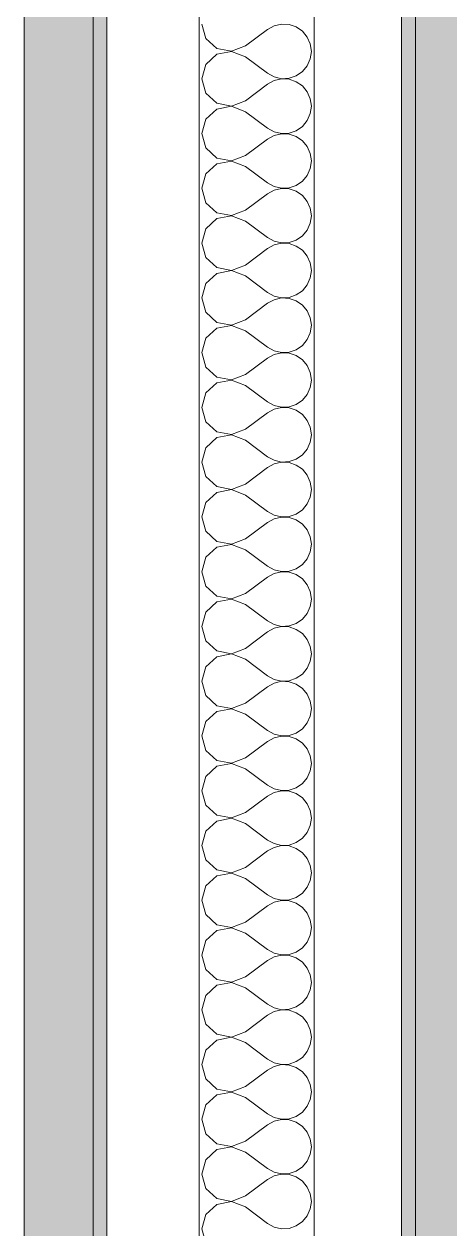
# Model space of a CAD drawing. Header units: millimetres. Extents: x -48147 to 1436659, y -488302 to 18123.
# Drawn here: x 1423918.6 to 1424011.1, y -480598.3 to -480336.4 of the extents above; entities that cross this region are included whole.
import ezdxf

# ---------------------------------------------------------------- set-up
doc = ezdxf.new("R2010")
doc.units = ezdxf.units.MM
doc.header["$MEASUREMENT"] = 0
doc.linetypes.add('Wipeout_Contour', pattern=[1000, 0, -1000])
doc.layers.add('New_A-25-M_Wall_Int', color=7, linetype='Continuous')
doc.layers.add('New_A-25-M_Wall_Int_Pen_No__1', color=7, linetype='Continuous', lineweight=13)
doc.layers.add('New_A-25-M_Wall_Int_Pen_No__107', color=7, linetype='Continuous', lineweight=15, true_color=0xa6a6a6)

# ---------------------------------------------------------------- blocks, each defined once
blk = doc.blocks.new('*X440', base_point=(1424163.9, -483032.8))
at = {"layer": 'New_A-25-M_Wall_Int_Pen_No__107', "linetype": 'Continuous'}
for p, q in [((1423957.2, -480336.37), (1423958.09, -480339.5)), ((1423966.72, -480341.13), (1423971.49, -480337.56)), ((1423972.92, -480336.76), (1423971.49, -480337.56)), ((1423974.52, -480336.39), (1423972.92, -480336.76)), ((1423976.16, -480336.47), (1423974.52, -480336.39)), ((1423977.72, -480337), (1423976.16, -480336.47)), ((1423979.07, -480337.93), (1423977.72, -480337)), ((1423980.12, -480339.19), (1423979.07, -480337.93)), ((1423958.09, -480339.5), (1423960.49, -480341.69)), ((1423963.69, -480342.3), (1423966.72, -480341.13)), ((1423980.78, -480340.69), (1423980.12, -480339.19)), ((1423981.01, -480342.32), (1423980.78, -480340.69)), ((1423960.49, -480342.95), (1423958.09, -480345.14)), ((1423960.49, -480341.69), (1423963.69, -480342.3)), ((1423963.69, -480342.34), (1423960.49, -480342.95)), ((1423966.72, -480343.51), (1423963.69, -480342.34)), ((1423966.72, -480343.51), (1423971.49, -480347.08)), ((1423980.78, -480343.95), (1423981.01, -480342.32)), ((1423958.09, -480345.14), (1423957.2, -480348.27)), ((1423979.07, -480346.71), (1423980.12, -480345.45)), ((1423980.12, -480345.45), (1423980.78, -480343.95)), ((1423957.2, -480348.27), (1423958.09, -480351.4)), ((1423971.49, -480347.08), (1423972.92, -480347.88)), ((1423972.92, -480348.67), (1423971.49, -480349.46)), ((1423972.92, -480347.88), (1423974.52, -480348.25)), ((1423974.52, -480348.3), (1423972.92, -480348.67)), ((1423974.52, -480348.25), (1423976.16, -480348.17)), ((1423976.16, -480348.38), (1423974.52, -480348.3)), ((1423976.16, -480348.17), (1423977.72, -480347.64)), ((1423977.72, -480348.9), (1423976.16, -480348.38)), ((1423977.72, -480347.64), (1423979.07, -480346.71)), ((1423979.07, -480349.83), (1423977.72, -480348.9)), ((1423958.09, -480351.4), (1423960.49, -480353.6)), ((1423966.72, -480353.04), (1423971.49, -480349.46)), ((1423980.12, -480351.1), (1423979.07, -480349.83)), ((1423980.78, -480352.6), (1423980.12, -480351.1)), ((1423960.49, -480353.6), (1423963.69, -480354.2)), ((1423963.69, -480354.25), (1423960.49, -480354.85)), ((1423963.69, -480354.2), (1423966.72, -480353.04)), ((1423966.72, -480355.42), (1423963.69, -480354.25)), ((1423981.01, -480354.23), (1423980.78, -480352.6)), ((1423980.78, -480355.85), (1423981.01, -480354.23)), ((1423960.49, -480354.85), (1423958.09, -480357.05)), ((1423966.72, -480355.42), (1423971.49, -480358.99)), ((1423980.12, -480357.35), (1423980.78, -480355.85)), ((1423958.09, -480357.05), (1423957.2, -480360.18)), ((1423971.49, -480358.99), (1423972.92, -480359.78)), ((1423977.72, -480359.55), (1423979.07, -480358.62)), ((1423979.07, -480358.62), (1423980.12, -480357.35)), ((1423957.2, -480360.18), (1423958.09, -480363.31)), ((1423966.72, -480364.94), (1423971.49, -480361.37)), ((1423972.92, -480360.57), (1423971.49, -480361.37)), ((1423972.92, -480359.78), (1423974.52, -480360.15)), ((1423974.52, -480360.2), (1423972.92, -480360.57)), ((1423974.52, -480360.15), (1423976.16, -480360.07)), ((1423976.16, -480360.28), (1423974.52, -480360.2)), ((1423976.16, -480360.07), (1423977.72, -480359.55)), ((1423977.72, -480360.81), (1423976.16, -480360.28)), ((1423979.07, -480361.74), (1423977.72, -480360.81)), ((1423980.12, -480363), (1423979.07, -480361.74)), ((1423958.09, -480363.31), (1423960.49, -480365.5)), ((1423980.78, -480364.5), (1423980.12, -480363)), ((1423981.01, -480366.13), (1423980.78, -480364.5)), ((1423960.49, -480366.76), (1423958.09, -480368.95)), ((1423960.49, -480365.5), (1423963.69, -480366.11)), ((1423963.69, -480366.15), (1423960.49, -480366.76)), ((1423963.69, -480366.11), (1423966.72, -480364.94)), ((1423966.72, -480367.32), (1423963.69, -480366.15)), ((1423966.72, -480367.32), (1423971.49, -480370.89)), ((1423980.78, -480367.76), (1423981.01, -480366.13)), ((1423958.09, -480368.95), (1423957.2, -480372.08)), ((1423979.07, -480370.52), (1423980.12, -480369.26)), ((1423980.12, -480369.26), (1423980.78, -480367.76)), ((1423957.2, -480372.08), (1423958.09, -480375.21)), ((1423971.49, -480370.89), (1423972.92, -480371.69)), ((1423972.92, -480372.48), (1423971.49, -480373.27)), ((1423972.92, -480371.69), (1423974.52, -480372.06)), ((1423974.52, -480372.11), (1423972.92, -480372.48)), ((1423974.52, -480372.06), (1423976.16, -480371.98)), ((1423976.16, -480372.19), (1423974.52, -480372.11)), ((1423976.16, -480371.98), (1423977.72, -480371.45)), ((1423977.72, -480372.71), (1423976.16, -480372.19)), ((1423977.72, -480371.45), (1423979.07, -480370.52)), ((1423958.09, -480375.21), (1423960.49, -480377.41)), ((1423966.72, -480376.84), (1423971.49, -480373.27)), ((1423979.07, -480373.64), (1423977.72, -480372.71)), ((1423980.12, -480374.91), (1423979.07, -480373.64)), ((1423980.78, -480376.41), (1423980.12, -480374.91)), ((1423960.49, -480377.41), (1423963.69, -480378.01)), ((1423963.69, -480378.01), (1423966.72, -480376.84)), ((1423981.01, -480378.04), (1423980.78, -480376.41)), ((1423960.49, -480378.66), (1423958.09, -480380.86)), ((1423963.69, -480378.06), (1423960.49, -480378.66)), ((1423966.72, -480379.23), (1423963.69, -480378.06)), ((1423966.72, -480379.23), (1423971.49, -480382.8)), ((1423980.12, -480381.16), (1423980.78, -480379.66)), ((1423980.78, -480379.66), (1423981.01, -480378.04)), ((1423958.09, -480380.86), (1423957.2, -480383.99)), ((1423971.49, -480382.8), (1423972.92, -480383.59)), ((1423977.72, -480383.36), (1423979.07, -480382.43)), ((1423979.07, -480382.43), (1423980.12, -480381.16)), ((1423957.2, -480383.99), (1423958.09, -480387.12)), ((1423966.72, -480388.75), (1423971.49, -480385.18)), ((1423972.92, -480384.38), (1423971.49, -480385.18)), ((1423972.92, -480383.59), (1423974.52, -480383.96)), ((1423974.52, -480384.01), (1423972.92, -480384.38)), ((1423974.52, -480383.96), (1423976.16, -480383.88)), ((1423976.16, -480384.09), (1423974.52, -480384.01)), ((1423976.16, -480383.88), (1423977.72, -480383.36)), ((1423977.72, -480384.62), (1423976.16, -480384.09)), ((1423979.07, -480385.55), (1423977.72, -480384.62)), ((1423980.12, -480386.81), (1423979.07, -480385.55)), ((1423958.09, -480387.12), (1423960.49, -480389.31)), ((1423980.78, -480388.31), (1423980.12, -480386.81)), ((1423981.01, -480389.94), (1423980.78, -480388.31)), ((1423960.49, -480390.57), (1423958.09, -480392.76)), ((1423960.49, -480389.31), (1423963.69, -480389.92)), ((1423963.69, -480389.96), (1423960.49, -480390.57)), ((1423963.69, -480389.92), (1423966.72, -480388.75)), ((1423966.72, -480391.13), (1423963.69, -480389.96)), ((1423980.78, -480391.57), (1423981.01, -480389.94)), ((1423958.09, -480392.76), (1423957.2, -480395.89)), ((1423966.72, -480391.13), (1423971.49, -480394.7)), ((1423979.07, -480394.33), (1423980.12, -480393.07)), ((1423980.12, -480393.07), (1423980.78, -480391.57)), ((1423957.2, -480395.89), (1423958.09, -480399.02)), ((1423971.49, -480394.7), (1423972.92, -480395.5)), ((1423972.92, -480395.5), (1423974.52, -480395.87)), ((1423974.52, -480395.92), (1423972.92, -480396.29)), ((1423974.52, -480395.87), (1423976.16, -480395.79)), ((1423976.16, -480396), (1423974.52, -480395.92)), ((1423976.16, -480395.79), (1423977.72, -480395.26)), ((1423977.72, -480396.52), (1423976.16, -480396)), ((1423977.72, -480395.26), (1423979.07, -480394.33)), ((1423966.72, -480400.65), (1423971.49, -480397.08)), ((1423972.92, -480396.29), (1423971.49, -480397.08)), ((1423979.07, -480397.45), (1423977.72, -480396.52)), ((1423980.12, -480398.72), (1423979.07, -480397.45)), ((1423980.78, -480400.22), (1423980.12, -480398.72)), ((1423958.09, -480399.02), (1423960.49, -480401.22)), ((1423960.49, -480401.22), (1423963.69, -480401.82)), ((1423963.69, -480401.82), (1423966.72, -480400.65)), ((1423981.01, -480401.84), (1423980.78, -480400.22)), ((1423960.49, -480402.47), (1423958.09, -480404.67)), ((1423963.69, -480401.87), (1423960.49, -480402.47)), ((1423966.72, -480403.04), (1423963.69, -480401.87)), ((1423966.72, -480403.04), (1423971.49, -480406.61)), ((1423980.12, -480404.97), (1423980.78, -480403.47)), ((1423980.78, -480403.47), (1423981.01, -480401.84)), ((1423958.09, -480404.67), (1423957.2, -480407.8)), ((1423971.49, -480406.61), (1423972.92, -480407.4)), ((1423977.72, -480407.17), (1423979.07, -480406.24)), ((1423979.07, -480406.24), (1423980.12, -480404.97)), ((1423957.2, -480407.8), (1423958.09, -480410.93)), ((1423966.72, -480412.56), (1423971.49, -480408.99)), ((1423972.92, -480408.19), (1423971.49, -480408.99)), ((1423972.92, -480407.4), (1423974.52, -480407.77)), ((1423974.52, -480407.82), (1423972.92, -480408.19)), ((1423974.52, -480407.77), (1423976.16, -480407.69)), ((1423976.16, -480407.9), (1423974.52, -480407.82)), ((1423976.16, -480407.69), (1423977.72, -480407.17)), ((1423977.72, -480408.43), (1423976.16, -480407.9)), ((1423979.07, -480409.36), (1423977.72, -480408.43)), ((1423958.09, -480410.93), (1423960.49, -480413.12)), ((1423980.12, -480410.62), (1423979.07, -480409.36)), ((1423980.78, -480412.12), (1423980.12, -480410.62)), ((1423960.49, -480414.38), (1423958.09, -480416.57)), ((1423960.49, -480413.12), (1423963.69, -480413.73)), ((1423963.69, -480413.77), (1423960.49, -480414.38)), ((1423963.69, -480413.73), (1423966.72, -480412.56)), ((1423966.72, -480414.94), (1423963.69, -480413.77)), ((1423981.01, -480413.75), (1423980.78, -480412.12)), ((1423980.78, -480415.38), (1423981.01, -480413.75)), ((1423958.09, -480416.57), (1423957.2, -480419.7)), ((1423966.72, -480414.94), (1423971.49, -480418.51)), ((1423979.07, -480418.14), (1423980.12, -480416.88)), ((1423980.12, -480416.88), (1423980.78, -480415.38)), ((1423957.2, -480419.7), (1423958.09, -480422.83)), ((1423971.49, -480418.51), (1423972.92, -480419.31)), ((1423972.92, -480419.31), (1423974.52, -480419.68)), ((1423974.52, -480419.73), (1423972.92, -480420.1)), ((1423974.52, -480419.68), (1423976.16, -480419.6)), ((1423976.16, -480419.81), (1423974.52, -480419.73)), ((1423976.16, -480419.6), (1423977.72, -480419.07)), ((1423977.72, -480419.07), (1423979.07, -480418.14)), ((1423966.72, -480424.46), (1423971.49, -480420.89)), ((1423972.92, -480420.1), (1423971.49, -480420.89)), ((1423977.72, -480420.33), (1423976.16, -480419.81)), ((1423979.07, -480421.26), (1423977.72, -480420.33)), ((1423980.12, -480422.52), (1423979.07, -480421.26)), ((1423958.09, -480422.83), (1423960.49, -480425.03)), ((1423963.69, -480425.63), (1423966.72, -480424.46)), ((1423980.78, -480424.03), (1423980.12, -480422.52)), ((1423981.01, -480425.65), (1423980.78, -480424.03)), ((1423960.49, -480426.28), (1423958.09, -480428.48)), ((1423960.49, -480425.03), (1423963.69, -480425.63)), ((1423963.69, -480425.68), (1423960.49, -480426.28)), ((1423966.72, -480426.84), (1423963.69, -480425.68)), ((1423966.72, -480426.84), (1423971.49, -480430.42)), ((1423980.12, -480428.78), (1423980.78, -480427.28)), ((1423980.78, -480427.28), (1423981.01, -480425.65)), ((1423958.09, -480428.48), (1423957.2, -480431.61)), ((1423977.72, -480430.98), (1423979.07, -480430.05)), ((1423979.07, -480430.05), (1423980.12, -480428.78)), ((1423957.2, -480431.61), (1423958.09, -480434.74)), ((1423966.72, -480436.37), (1423971.49, -480432.8)), ((1423971.49, -480430.42), (1423972.92, -480431.21)), ((1423972.92, -480432), (1423971.49, -480432.8)), ((1423972.92, -480431.21), (1423974.52, -480431.58)), ((1423974.52, -480431.63), (1423972.92, -480432)), ((1423974.52, -480431.58), (1423976.16, -480431.5)), ((1423976.16, -480431.71), (1423974.52, -480431.63)), ((1423976.16, -480431.5), (1423977.72, -480430.98)), ((1423977.72, -480432.23), (1423976.16, -480431.71)), ((1423979.07, -480433.16), (1423977.72, -480432.23)), ((1423958.09, -480434.74), (1423960.49, -480436.93)), ((1423980.12, -480434.43), (1423979.07, -480433.16)), ((1423980.78, -480435.93), (1423980.12, -480434.43)), ((1423960.49, -480436.93), (1423963.69, -480437.53)), ((1423963.69, -480437.58), (1423960.49, -480438.19)), ((1423963.69, -480437.53), (1423966.72, -480436.37)), ((1423966.72, -480438.75), (1423963.69, -480437.58)), ((1423981.01, -480437.56), (1423980.78, -480435.93)), ((1423980.78, -480439.19), (1423981.01, -480437.56)), ((1423958.09, -480440.38), (1423957.2, -480443.51)), ((1423960.49, -480438.19), (1423958.09, -480440.38)), ((1423966.72, -480438.75), (1423971.49, -480442.32)), ((1423979.07, -480441.95), (1423980.12, -480440.69)), ((1423980.12, -480440.69), (1423980.78, -480439.19)), ((1423971.49, -480442.32), (1423972.92, -480443.12)), ((1423972.92, -480443.12), (1423974.52, -480443.49)), ((1423976.16, -480443.41), (1423977.72, -480442.88)), ((1423977.72, -480442.88), (1423979.07, -480441.95)), ((1423957.2, -480443.51), (1423958.09, -480446.64)), ((1423966.72, -480448.27), (1423971.49, -480444.7)), ((1423972.92, -480443.91), (1423971.49, -480444.7)), ((1423974.52, -480443.54), (1423972.92, -480443.91)), ((1423974.52, -480443.49), (1423976.16, -480443.41)), ((1423976.16, -480443.61), (1423974.52, -480443.54)), ((1423977.72, -480444.14), (1423976.16, -480443.61)), ((1423979.07, -480445.07), (1423977.72, -480444.14)), ((1423980.12, -480446.33), (1423979.07, -480445.07)), ((1423958.09, -480446.64), (1423960.49, -480448.84)), ((1423963.69, -480449.44), (1423966.72, -480448.27)), ((1423980.78, -480447.84), (1423980.12, -480446.33)), ((1423981.01, -480449.46), (1423980.78, -480447.84)), ((1423960.49, -480450.09), (1423958.09, -480452.29)), ((1423960.49, -480448.84), (1423963.69, -480449.44)), ((1423963.69, -480449.49), (1423960.49, -480450.09)), ((1423966.72, -480450.65), (1423963.69, -480449.49)), ((1423966.72, -480450.65), (1423971.49, -480454.23)), ((1423980.12, -480452.59), (1423980.78, -480451.09)), ((1423980.78, -480451.09), (1423981.01, -480449.46)), ((1423958.09, -480452.29), (1423957.2, -480455.42)), ((1423979.07, -480453.86), (1423980.12, -480452.59)), ((1423957.2, -480455.42), (1423958.09, -480458.55)), ((1423971.49, -480454.23), (1423972.92, -480455.02)), ((1423972.92, -480455.81), (1423971.49, -480456.61)), ((1423972.92, -480455.02), (1423974.52, -480455.39)), ((1423974.52, -480455.44), (1423972.92, -480455.81)), ((1423974.52, -480455.39), (1423976.16, -480455.31)), ((1423976.16, -480455.52), (1423974.52, -480455.44)), ((1423976.16, -480455.31), (1423977.72, -480454.79)), ((1423977.72, -480456.04), (1423976.16, -480455.52)), ((1423977.72, -480454.79), (1423979.07, -480453.86)), ((1423979.07, -480456.97), (1423977.72, -480456.04)), ((1423958.09, -480458.55), (1423960.49, -480460.74)), ((1423966.72, -480460.18), (1423971.49, -480456.61)), ((1423980.12, -480458.24), (1423979.07, -480456.97)), ((1423980.78, -480459.74), (1423980.12, -480458.24)), ((1423960.49, -480460.74), (1423963.69, -480461.34)), ((1423963.69, -480461.39), (1423960.49, -480462)), ((1423963.69, -480461.34), (1423966.72, -480460.18)), ((1423966.72, -480462.56), (1423963.69, -480461.39)), ((1423981.01, -480461.37), (1423980.78, -480459.74)), ((1423980.78, -480462.99), (1423981.01, -480461.37)), ((1423958.09, -480464.19), (1423957.2, -480467.32)), ((1423960.49, -480462), (1423958.09, -480464.19)), ((1423966.72, -480462.56), (1423971.49, -480466.13)), ((1423980.12, -480464.5), (1423980.78, -480462.99)), ((1423971.49, -480466.13), (1423972.92, -480466.92)), ((1423976.16, -480467.22), (1423977.72, -480466.69)), ((1423977.72, -480466.69), (1423979.07, -480465.76)), ((1423979.07, -480465.76), (1423980.12, -480464.5)), ((1423957.2, -480467.32), (1423958.09, -480470.45)), ((1423966.72, -480472.08), (1423971.49, -480468.51)), ((1423972.92, -480467.72), (1423971.49, -480468.51)), ((1423972.92, -480466.92), (1423974.52, -480467.3)), ((1423974.52, -480467.34), (1423972.92, -480467.72)), ((1423974.52, -480467.3), (1423976.16, -480467.22)), ((1423976.16, -480467.42), (1423974.52, -480467.34)), ((1423977.72, -480467.95), (1423976.16, -480467.42)), ((1423979.07, -480468.88), (1423977.72, -480467.95)), ((1423980.12, -480470.14), (1423979.07, -480468.88)), ((1423958.09, -480470.45), (1423960.49, -480472.64)), ((1423963.69, -480473.25), (1423966.72, -480472.08)), ((1423980.78, -480471.65), (1423980.12, -480470.14)), ((1423981.01, -480473.27), (1423980.78, -480471.65)), ((1423960.49, -480473.9), (1423958.09, -480476.1)), ((1423960.49, -480472.64), (1423963.69, -480473.25)), ((1423963.69, -480473.3), (1423960.49, -480473.9)), ((1423966.72, -480474.46), (1423963.69, -480473.3)), ((1423966.72, -480474.46), (1423971.49, -480478.04)), ((1423980.78, -480474.9), (1423981.01, -480473.27)), ((1423958.09, -480476.1), (1423957.2, -480479.23)), ((1423979.07, -480477.67), (1423980.12, -480476.4)), ((1423980.12, -480476.4), (1423980.78, -480474.9)), ((1423957.2, -480479.23), (1423958.09, -480482.35)), ((1423971.49, -480478.04), (1423972.92, -480478.83)), ((1423972.92, -480479.62), (1423971.49, -480480.42)), ((1423972.92, -480478.83), (1423974.52, -480479.2)), ((1423974.52, -480479.25), (1423972.92, -480479.62)), ((1423974.52, -480479.2), (1423976.16, -480479.12)), ((1423976.16, -480479.33), (1423974.52, -480479.25)), ((1423976.16, -480479.12), (1423977.72, -480478.6)), ((1423977.72, -480479.85), (1423976.16, -480479.33)), ((1423977.72, -480478.6), (1423979.07, -480477.67)), ((1423979.07, -480480.78), (1423977.72, -480479.85)), ((1423958.09, -480482.35), (1423960.49, -480484.55)), ((1423966.72, -480483.99), (1423971.49, -480480.42)), ((1423980.12, -480482.05), (1423979.07, -480480.78)), ((1423980.78, -480483.55), (1423980.12, -480482.05)), ((1423960.49, -480484.55), (1423963.69, -480485.15)), ((1423963.69, -480485.2), (1423960.49, -480485.81)), ((1423963.69, -480485.15), (1423966.72, -480483.99)), ((1423966.72, -480486.37), (1423963.69, -480485.2)), ((1423981.01, -480485.18), (1423980.78, -480483.55)), ((1423980.78, -480486.8), (1423981.01, -480485.18)), ((1423960.49, -480485.81), (1423958.09, -480488)), ((1423966.72, -480486.37), (1423971.49, -480489.94)), ((1423980.12, -480488.31), (1423980.78, -480486.8)), ((1423958.09, -480488), (1423957.2, -480491.13)), ((1423971.49, -480489.94), (1423972.92, -480490.73)), ((1423977.72, -480490.5), (1423979.07, -480489.57)), ((1423979.07, -480489.57), (1423980.12, -480488.31)), ((1423957.2, -480491.13), (1423958.09, -480494.26)), ((1423966.72, -480495.89), (1423971.49, -480492.32)), ((1423972.92, -480491.53), (1423971.49, -480492.32)), ((1423972.92, -480490.73), (1423974.52, -480491.11)), ((1423974.52, -480491.15), (1423972.92, -480491.53)), ((1423974.52, -480491.11), (1423976.16, -480491.03)), ((1423976.16, -480491.23), (1423974.52, -480491.15)), ((1423976.16, -480491.03), (1423977.72, -480490.5)), ((1423977.72, -480491.76), (1423976.16, -480491.23)), ((1423979.07, -480492.69), (1423977.72, -480491.76)), ((1423980.12, -480493.95), (1423979.07, -480492.69)), ((1423958.09, -480494.26), (1423960.49, -480496.45)), ((1423980.78, -480495.46), (1423980.12, -480493.95)), ((1423981.01, -480497.08), (1423980.78, -480495.46)), ((1423960.49, -480497.71), (1423958.09, -480499.91)), ((1423960.49, -480496.45), (1423963.69, -480497.06)), ((1423963.69, -480497.11), (1423960.49, -480497.71)), ((1423963.69, -480497.06), (1423966.72, -480495.89)), ((1423966.72, -480498.27), (1423963.69, -480497.11)), ((1423966.72, -480498.27), (1423971.49, -480501.84)), ((1423980.78, -480498.71), (1423981.01, -480497.08)), ((1423958.09, -480499.91), (1423957.2, -480503.04)), ((1423979.07, -480501.48), (1423980.12, -480500.21)), ((1423980.12, -480500.21), (1423980.78, -480498.71)), ((1423957.2, -480503.04), (1423958.09, -480506.16)), ((1423971.49, -480501.84), (1423972.92, -480502.64)), ((1423972.92, -480503.43), (1423971.49, -480504.23)), ((1423972.92, -480502.64), (1423974.52, -480503.01)), ((1423974.52, -480503.06), (1423972.92, -480503.43)), ((1423974.52, -480503.01), (1423976.16, -480502.93)), ((1423976.16, -480503.14), (1423974.52, -480503.06)), ((1423976.16, -480502.93), (1423977.72, -480502.41)), ((1423977.72, -480503.66), (1423976.16, -480503.14)), ((1423977.72, -480502.41), (1423979.07, -480501.48)), ((1423958.09, -480506.16), (1423960.49, -480508.36)), ((1423966.72, -480507.8), (1423971.49, -480504.23)), ((1423979.07, -480504.59), (1423977.72, -480503.66)), ((1423980.12, -480505.86), (1423979.07, -480504.59)), ((1423980.78, -480507.36), (1423980.12, -480505.86)), ((1423960.49, -480508.36), (1423963.69, -480508.96)), ((1423963.69, -480508.96), (1423966.72, -480507.8)), ((1423981.01, -480508.99), (1423980.78, -480507.36)), ((1423960.49, -480509.62), (1423958.09, -480511.81)), ((1423963.69, -480509.01), (1423960.49, -480509.62)), ((1423966.72, -480510.18), (1423963.69, -480509.01)), ((1423966.72, -480510.18), (1423971.49, -480513.75)), ((1423980.12, -480512.12), (1423980.78, -480510.61)), ((1423980.78, -480510.61), (1423981.01, -480508.99)), ((1423958.09, -480511.81), (1423957.2, -480514.94)), ((1423971.49, -480513.75), (1423972.92, -480514.54)), ((1423977.72, -480514.31), (1423979.07, -480513.38)), ((1423979.07, -480513.38), (1423980.12, -480512.12)), ((1423957.2, -480514.94), (1423958.09, -480518.07)), ((1423966.72, -480519.7), (1423971.49, -480516.13)), ((1423972.92, -480515.34), (1423971.49, -480516.13)), ((1423972.92, -480514.54), (1423974.52, -480514.92)), ((1423974.52, -480514.96), (1423972.92, -480515.34)), ((1423974.52, -480514.92), (1423976.16, -480514.84)), ((1423976.16, -480515.04), (1423974.52, -480514.96)), ((1423976.16, -480514.84), (1423977.72, -480514.31)), ((1423977.72, -480515.57), (1423976.16, -480515.04)), ((1423979.07, -480516.5), (1423977.72, -480515.57)), ((1423980.12, -480517.76), (1423979.07, -480516.5)), ((1423958.09, -480518.07), (1423960.49, -480520.26)), ((1423980.78, -480519.27), (1423980.12, -480517.76)), ((1423981.01, -480520.89), (1423980.78, -480519.27)), ((1423960.49, -480521.52), (1423958.09, -480523.72)), ((1423960.49, -480520.26), (1423963.69, -480520.87)), ((1423963.69, -480520.92), (1423960.49, -480521.52)), ((1423963.69, -480520.87), (1423966.72, -480519.7)), ((1423966.72, -480522.08), (1423963.69, -480520.92)), ((1423980.78, -480522.52), (1423981.01, -480520.89)), ((1423958.09, -480523.72), (1423957.2, -480526.84)), ((1423966.72, -480522.08), (1423971.49, -480525.65)), ((1423979.07, -480525.29), (1423980.12, -480524.02)), ((1423980.12, -480524.02), (1423980.78, -480522.52)), ((1423957.2, -480526.84), (1423958.09, -480529.97)), ((1423971.49, -480525.65), (1423972.92, -480526.45)), ((1423972.92, -480526.45), (1423974.52, -480526.82)), ((1423974.52, -480526.87), (1423972.92, -480527.24)), ((1423974.52, -480526.82), (1423976.16, -480526.74)), ((1423976.16, -480526.95), (1423974.52, -480526.87)), ((1423976.16, -480526.74), (1423977.72, -480526.22)), ((1423977.72, -480527.47), (1423976.16, -480526.95)), ((1423977.72, -480526.22), (1423979.07, -480525.29)), ((1423966.72, -480531.61), (1423971.49, -480528.04)), ((1423972.92, -480527.24), (1423971.49, -480528.04)), ((1423979.07, -480528.4), (1423977.72, -480527.47)), ((1423980.12, -480529.67), (1423979.07, -480528.4)), ((1423980.78, -480531.17), (1423980.12, -480529.67)), ((1423958.09, -480529.97), (1423960.49, -480532.17)), ((1423960.49, -480532.17), (1423963.69, -480532.77)), ((1423963.69, -480532.77), (1423966.72, -480531.61)), ((1423981.01, -480532.8), (1423980.78, -480531.17)), ((1423960.49, -480533.43), (1423958.09, -480535.62)), ((1423963.69, -480532.82), (1423960.49, -480533.43)), ((1423966.72, -480533.99), (1423963.69, -480532.82)), ((1423966.72, -480533.99), (1423971.49, -480537.56)), ((1423980.12, -480535.93), (1423980.78, -480534.42)), ((1423980.78, -480534.42), (1423981.01, -480532.8)), ((1423958.09, -480535.62), (1423957.2, -480538.75)), ((1423971.49, -480537.56), (1423972.92, -480538.35)), ((1423977.72, -480538.12), (1423979.07, -480537.19)), ((1423979.07, -480537.19), (1423980.12, -480535.93)), ((1423957.2, -480538.75), (1423958.09, -480541.88)), ((1423966.72, -480543.51), (1423971.49, -480539.94)), ((1423972.92, -480539.15), (1423971.49, -480539.94)), ((1423972.92, -480538.35), (1423974.52, -480538.73)), ((1423974.52, -480538.77), (1423972.92, -480539.15)), ((1423974.52, -480538.73), (1423976.16, -480538.65)), ((1423976.16, -480538.85), (1423974.52, -480538.77)), ((1423976.16, -480538.65), (1423977.72, -480538.12)), ((1423977.72, -480539.38), (1423976.16, -480538.85)), ((1423979.07, -480540.31), (1423977.72, -480539.38)), ((1423958.09, -480541.88), (1423960.49, -480544.07)), ((1423980.12, -480541.57), (1423979.07, -480540.31)), ((1423980.78, -480543.08), (1423980.12, -480541.57)), ((1423960.49, -480545.33), (1423958.09, -480547.52)), ((1423960.49, -480544.07), (1423963.69, -480544.68)), ((1423963.69, -480544.73), (1423960.49, -480545.33)), ((1423963.69, -480544.68), (1423966.72, -480543.51)), ((1423966.72, -480545.89), (1423963.69, -480544.73)), ((1423981.01, -480544.7), (1423980.78, -480543.08)), ((1423980.78, -480546.33), (1423981.01, -480544.7)), ((1423958.09, -480547.52), (1423957.2, -480550.65)), ((1423966.72, -480545.89), (1423971.49, -480549.46)), ((1423979.07, -480549.1), (1423980.12, -480547.83)), ((1423980.12, -480547.83), (1423980.78, -480546.33)), ((1423957.2, -480550.65), (1423958.09, -480553.78)), ((1423971.49, -480549.46), (1423972.92, -480550.26)), ((1423972.92, -480550.26), (1423974.52, -480550.63)), ((1423974.52, -480550.68), (1423972.92, -480551.05)), ((1423974.52, -480550.63), (1423976.16, -480550.55)), ((1423976.16, -480550.76), (1423974.52, -480550.68)), ((1423976.16, -480550.55), (1423977.72, -480550.03)), ((1423977.72, -480550.03), (1423979.07, -480549.1)), ((1423966.72, -480555.42), (1423971.49, -480551.84)), ((1423972.92, -480551.05), (1423971.49, -480551.84)), ((1423977.72, -480551.28), (1423976.16, -480550.76)), ((1423979.07, -480552.21), (1423977.72, -480551.28)), ((1423980.12, -480553.48), (1423979.07, -480552.21)), ((1423958.09, -480553.78), (1423960.49, -480555.98)), ((1423963.69, -480556.58), (1423966.72, -480555.42)), ((1423980.78, -480554.98), (1423980.12, -480553.48)), ((1423981.01, -480556.61), (1423980.78, -480554.98)), ((1423960.49, -480557.23), (1423958.09, -480559.43)), ((1423960.49, -480555.98), (1423963.69, -480556.58)), ((1423963.69, -480556.63), (1423960.49, -480557.23)), ((1423966.72, -480557.8), (1423963.69, -480556.63)), ((1423966.72, -480557.8), (1423971.49, -480561.37)), ((1423980.12, -480559.74), (1423980.78, -480558.23)), ((1423980.78, -480558.23), (1423981.01, -480556.61)), ((1423958.09, -480559.43), (1423957.2, -480562.56)), ((1423977.72, -480561.93), (1423979.07, -480561)), ((1423979.07, -480561), (1423980.12, -480559.74)), ((1423957.2, -480562.56), (1423958.09, -480565.69)), ((1423966.72, -480567.32), (1423971.49, -480563.75)), ((1423971.49, -480561.37), (1423972.92, -480562.16)), ((1423972.92, -480562.95), (1423971.49, -480563.75)), ((1423972.92, -480562.16), (1423974.52, -480562.53)), ((1423974.52, -480562.58), (1423972.92, -480562.95)), ((1423974.52, -480562.53), (1423976.16, -480562.46)), ((1423976.16, -480562.66), (1423974.52, -480562.58)), ((1423976.16, -480562.46), (1423977.72, -480561.93)), ((1423977.72, -480563.19), (1423976.16, -480562.66)), ((1423979.07, -480564.12), (1423977.72, -480563.19)), ((1423958.09, -480565.69), (1423960.49, -480567.88)), ((1423980.12, -480565.38), (1423979.07, -480564.12)), ((1423980.78, -480566.88), (1423980.12, -480565.38)), ((1423960.49, -480567.88), (1423963.69, -480568.49)), ((1423963.69, -480568.54), (1423960.49, -480569.14)), ((1423963.69, -480568.49), (1423966.72, -480567.32)), ((1423966.72, -480569.7), (1423963.69, -480568.54)), ((1423981.01, -480568.51), (1423980.78, -480566.88)), ((1423980.78, -480570.14), (1423981.01, -480568.51)), ((1423958.09, -480571.33), (1423957.2, -480574.46)), ((1423960.49, -480569.14), (1423958.09, -480571.33)), ((1423966.72, -480569.7), (1423971.49, -480573.27)), ((1423979.07, -480572.91), (1423980.12, -480571.64)), ((1423980.12, -480571.64), (1423980.78, -480570.14)), ((1423971.49, -480573.27), (1423972.92, -480574.07)), ((1423972.92, -480574.07), (1423974.52, -480574.44)), ((1423976.16, -480574.36), (1423977.72, -480573.84)), ((1423977.72, -480573.84), (1423979.07, -480572.91)), ((1423957.2, -480574.46), (1423958.09, -480577.59)), ((1423966.72, -480579.23), (1423971.49, -480575.65)), ((1423972.92, -480574.86), (1423971.49, -480575.65)), ((1423974.52, -480574.49), (1423972.92, -480574.86)), ((1423974.52, -480574.44), (1423976.16, -480574.36)), ((1423976.16, -480574.57), (1423974.52, -480574.49)), ((1423977.72, -480575.09), (1423976.16, -480574.57)), ((1423979.07, -480576.02), (1423977.72, -480575.09)), ((1423980.12, -480577.29), (1423979.07, -480576.02)), ((1423958.09, -480577.59), (1423960.49, -480579.79)), ((1423963.69, -480580.39), (1423966.72, -480579.23)), ((1423980.78, -480578.79), (1423980.12, -480577.29)), ((1423981.01, -480580.42), (1423980.78, -480578.79)), ((1423960.49, -480581.04), (1423958.09, -480583.24)), ((1423960.49, -480579.79), (1423963.69, -480580.39)), ((1423963.69, -480580.44), (1423960.49, -480581.04)), ((1423966.72, -480581.61), (1423963.69, -480580.44)), ((1423966.72, -480581.61), (1423971.49, -480585.18)), ((1423980.12, -480583.55), (1423980.78, -480582.04)), ((1423980.78, -480582.04), (1423981.01, -480580.42)), ((1423958.09, -480583.24), (1423957.2, -480586.37)), ((1423979.07, -480584.81), (1423980.12, -480583.55)), ((1423957.2, -480586.37), (1423958.09, -480589.5)), ((1423971.49, -480585.18), (1423972.92, -480585.97)), ((1423972.92, -480586.76), (1423971.49, -480587.56)), ((1423972.92, -480585.97), (1423974.52, -480586.34)), ((1423974.52, -480586.39), (1423972.92, -480586.76)), ((1423974.52, -480586.34), (1423976.16, -480586.26)), ((1423976.16, -480586.47), (1423974.52, -480586.39)), ((1423976.16, -480586.26), (1423977.72, -480585.74)), ((1423977.72, -480587), (1423976.16, -480586.47)), ((1423977.72, -480585.74), (1423979.07, -480584.81)), ((1423979.07, -480587.93), (1423977.72, -480587)), ((1423958.09, -480589.5), (1423960.49, -480591.69)), ((1423966.72, -480591.13), (1423971.49, -480587.56)), ((1423980.12, -480589.19), (1423979.07, -480587.93)), ((1423980.78, -480590.69), (1423980.12, -480589.19)), ((1423960.49, -480591.69), (1423963.69, -480592.3)), ((1423963.69, -480592.34), (1423960.49, -480592.95)), ((1423963.69, -480592.3), (1423966.72, -480591.13)), ((1423966.72, -480593.51), (1423963.69, -480592.34)), ((1423981.01, -480592.32), (1423980.78, -480590.69)), ((1423980.78, -480593.95), (1423981.01, -480592.32)), ((1423958.09, -480595.14), (1423957.2, -480598.27)), ((1423960.49, -480592.95), (1423958.09, -480595.14)), ((1423966.72, -480593.51), (1423971.49, -480597.08)), ((1423980.12, -480595.45), (1423980.78, -480593.95)), ((1423971.49, -480597.08), (1423972.92, -480597.88)), ((1423976.16, -480598.17), (1423977.72, -480597.64)), ((1423977.72, -480597.64), (1423979.07, -480596.71)), ((1423979.07, -480596.71), (1423980.12, -480595.45)), ((1423957.2, -480598.27), (1423958.09, -480601.4)), ((1423972.92, -480597.88), (1423974.52, -480598.25)), ((1423974.52, -480598.25), (1423976.16, -480598.17))]:
    blk.add_line(p, q, dxfattribs=at)
blk = doc.blocks.new('Section Elem_410_2', base_point=(1424163.9, -483032.8))
at = {"layer": 'New_A-25-M_Wall_Int_Pen_No__107', "linetype": 'Continuous'}
for points in [[(1423918.6, -479432.8), (1423918.6, -483032.8), (1423933.6, -483032.8), (1423933.6, -479432.8)], [(1424003.6, -483032.8), (1424018.6, -483032.8), (1424018.6, -479432.8), (1424003.6, -479432.8)]]:
    blk.add_hatch(color=256, dxfattribs=at).paths.add_polyline_path(points)
at = {"layer": 'New_A-25-M_Wall_Int_Pen_No__107', "linetype": 'Continuous', "lineweight": 0, "true_color": 0x535353}
blk.add_hatch(color=251, dxfattribs=at).paths.add_polyline_path([(1423933.6, -483032.8), (1423936.6, -483032.8), (1423936.6, -479432.8), (1423933.6, -479432.8)])
at = {"layer": 'New_A-25-M_Wall_Int_Pen_No__1', "linetype": 'Continuous'}
for p, q in [((1423933.6, -479432.8), (1423933.6, -483032.8)), ((1424003.6, -479432.8), (1424003.6, -483032.8)), ((1423918.6, -480032.8), (1423918.6, -483032.8))]:
    blk.add_line(p, q, dxfattribs=at)
at = {"color": 254, "linetype": 'Wipeout_Contour', "lineweight": 0, "ltscale": 6012269.916096348}
blk.add_wipeout([(1423936.6, -483032.8), (1423956.6, -483032.8), (1423956.6, -479432.8), (1423936.6, -479432.8)], dxfattribs=at).dxf.layer = 'New_A-25-M_Wall_Int'
at = {"layer": 'New_A-25-M_Wall_Int_Pen_No__1', "linetype": 'Continuous'}
blk.add_line((1423936.6, -479432.8), (1423936.6, -483032.8), dxfattribs=at)
at = {"color": 254, "linetype": 'Wipeout_Contour', "lineweight": 0, "ltscale": 6012355.178622401}
blk.add_wipeout([(1423956.6, -483032.8), (1423981.6, -483032.8), (1423981.6, -479432.8), (1423956.6, -479432.8)], dxfattribs=at).dxf.layer = 'New_A-25-M_Wall_Int'
at = {"layer": 'New_A-25-M_Wall_Int_Pen_No__1', "linetype": 'Continuous'}
blk.add_line((1423956.6, -479432.8), (1423956.6, -483032.8), dxfattribs=at)
at = {"layer": 'New_A-25-M_Wall_Int'}
blk.add_blockref('*X440', (1424163.9, -483032.8), dxfattribs=at)
at = {"color": 254, "linetype": 'Wipeout_Contour', "lineweight": 0, "ltscale": 6012438.546540481}
blk.add_wipeout([(1423981.6, -483032.8), (1424000.6, -483032.8), (1424000.6, -479432.8), (1423981.6, -479432.8)], dxfattribs=at).dxf.layer = 'New_A-25-M_Wall_Int'
at = {"layer": 'New_A-25-M_Wall_Int_Pen_No__107', "linetype": 'Continuous', "lineweight": 0, "true_color": 0x535353}
blk.add_hatch(color=251, dxfattribs=at).paths.add_polyline_path([(1424000.6, -483032.8), (1424003.6, -483032.8), (1424003.6, -479432.8), (1424000.6, -479432.8)])
at = {"layer": 'New_A-25-M_Wall_Int_Pen_No__1', "linetype": 'Continuous'}
for p, q in [((1423981.6, -479432.8), (1423981.6, -483032.8)), ((1424000.6, -479432.8), (1424000.6, -483032.8))]:
    blk.add_line(p, q, dxfattribs=at)

msp = doc.modelspace()

# ---------------------------------------------------------------- block references
at = {"layer": 'New_A-25-M_Wall_Int'}
msp.add_blockref('Section Elem_410_2', (1424163.9, -483032.8), dxfattribs=at)

doc.saveas('drawing.dxf')
